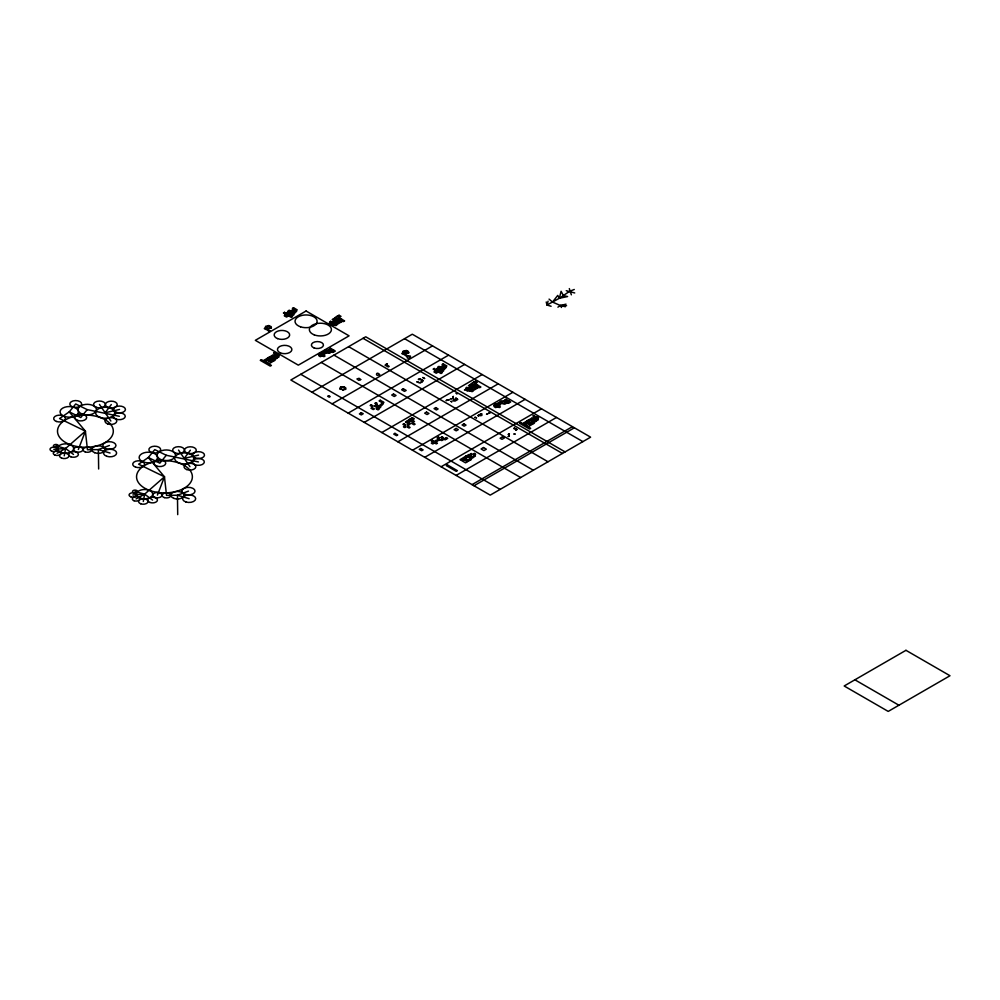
<?xml version="1.0" encoding="UTF-8"?>
<svg xmlns="http://www.w3.org/2000/svg" width="1000" height="1000" viewBox="0 0 1000 1000"><rect width="100%" height="100%" fill="white"/><g stroke="black" fill="none" stroke-linecap="round" stroke-linejoin="round"><path stroke-width="1.5" d="M267.75 326.188L268.762 325.475C274.438 330.15 261.775 327.762 268.7 326.213M405.188 351.087L406.2 350.375C411.887 355.037 399.225 352.663 406.138 351.112M64.237 455.85L65.575 448.5L85.4 431.15L69.25 411.863L75.713 403.975L87.225 409.625L119.35 416.287M143.3 501.5L144.637 494.15L164.462 476.8L148.312 457.512L154.775 449.625L166.287 455.275L198.412 461.925M574.275 289.475L569.562 291.337L559.362 298.275L561.1 291.288L563.438 295.7L567.6 296.537L559.362 298.275L546.975 305.038L546.237 301.988M548.1 301.125L546.975 305.038L551.112 306.262M78.338 449.5L85.4 431.15L59.55 418.55L69.25 411.863L80.775 417.512L87.225 409.625M157.4 495.138L164.462 476.8L138.613 464.2L148.312 457.512L159.838 463.162L166.287 455.275M111.3 404.562L105.162 412.75L110.875 421.037M190.362 450.2L184.225 458.387L189.938 466.688M549.075 299.113L552.5 302.062L557.737 295.425L559.362 298.275M557.9 307.175L560.375 305.512L566.025 304.163M290.688 313.587L291.725 314.113L290.688 313.587L293.387 312.162L290.863 310.688L289.062 311.725M440.387 369.738L441.425 370.262L440.387 369.738L441.112 369.288M268.938 326.262L270.812 326.388L270.038 326.863M406.375 351.163L408.25 351.287L407.475 351.763M287.7 312.913L289.387 311.95M289.85 312.238L289.037 312.712L290.8 313.725L289.887 313.2M265.738 328.3L266.05 328.488M335.9 320.325L334.562 321.1L336.087 321.975M269.312 359.162L267.775 360.05L269.725 361.175L271.262 360.288M274.262 356.287L273.175 356.912L274.513 357.675M335.487 321.625L333.725 322.638L334.762 323.237L335.8 322.638L334.762 322.038M275.6 357.05L273.15 358.462L271.825 357.7L272.9 357.075L274.237 357.837M335.363 322.388L337.413 321.2M320.387 355.05L318.925 355.887L320.375 356.725L321.838 355.887M311.913 392.175L412.3 334.212L590.612 437.163L490.225 495.125L290.837 380.012L365.712 336.788L565.1 451.9M403.175 353.2L403.488 353.375M332.125 403.85L432.512 345.887M348.175 413.125L448.575 355.163M438.762 367.875L440.55 366.838L443.088 368.3L441.3 369.338L438.387 367.7L436.75 368.65L437.85 369.312M418.95 379.712L420.625 378.75L418.3 379.3L419.425 379.438M437.4 369.062L439.075 368.088M438.312 369.05L437.362 369.738L438.938 370.65L439.925 370.075M439.55 368.387L438.738 368.85L440.15 370.062L437.875 368.787M364.237 422.388L464.625 364.425M381.788 432.525L482.188 374.562M474.162 385.125L475.825 384.175L477.463 385.125L475.8 386.075M467.688 389.712L466.4 390.462L467.738 391.238L469.038 390.487M469.975 388.7L471.737 387.688M471.613 388.45L473.675 387.262L472.15 386.388L470.812 387.163L472.337 388.038M471.012 389.3L472.05 388.713L471.012 388.113M397.85 441.788L498.237 383.825M412.488 450.25L512.875 392.287M495.737 405.95L494.275 406.8L495.725 407.638L497.188 406.788M497.738 404.75L498.9 404.087L500.325 404.913L499.175 405.575M501.337 402.675L499.162 403.988L502.812 403.525M424.725 457.312L525.125 399.35M441.112 466.775L541.512 408.812M528.562 422.075L527.025 422.962L528.975 424.087L530.513 423.2M531.075 420.613L532.163 419.988L533.488 420.75M532.413 421.375L534.85 419.963L533.513 419.2L532.438 419.825L533.775 420.588M456.1 475.425L556.487 417.463M472.038 484.625L572.438 426.662M473.988 485.763L574.388 427.8M266.438 329.438L269.212 331.425L270.225 330.863L267.987 329.55L269.325 328.288M57.038 453.263L65.575 448.5L73.5 454.425M136.1 498.913L144.637 494.15L152.562 500.075M266.688 327.55L265.875 327.987L267.712 328.188L266.512 329.137M404.125 352.438L403.312 352.875L405.15 353.075L403.95 354.025M109.412 445.475L98.387 449.588L87.463 449.762L85.4 431.15M188.475 491.125L177.45 495.238L166.525 495.4L164.462 476.8M119.525 409.462L105.162 412.75L99.475 404.45M198.588 455.1L184.225 458.387L178.538 450.087M270.125 326.987L271.438 327.4L270.3 327.525M407.562 351.887L408.875 352.3L407.738 352.425M266.537 326.887L265.325 326.987L266.663 327.425M403.975 351.788L402.762 351.875L404.1 352.312M53.788 449.325L65.575 448.5L55.95 445.913M132.85 494.975L144.637 494.15L135.013 491.562M566.587 305.712L560.375 305.512L552.5 302.062M566.25 290.7L574.725 292.962M565.363 306.75L560.375 305.512L561.487 307.488M110.075 453.038L98.387 449.588L98.65 468.988M189.137 498.688L177.45 495.238L177.712 514.637M407.7 352.55L408.8 353L406.962 353.15M270.262 327.663L271.35 328.113L269.525 328.263M404.938 351.138L403.1 351.175L404.113 351.688M267.5 326.238L265.663 326.275L266.675 326.788M404.562 338.688L582.875 441.625M502.575 401.425L501.425 400.763L499.988 401.587L501.138 402.25M505.037 402.788L506.125 403.425L504.688 404.25L503.6 403.625M440.125 366.987L438.988 366.337L437.75 367.05L438.875 367.7M440.175 371.775L442.1 372.9L441 373.537L439.062 372.413M498.95 406.087L500.4 406.925L499.263 407.587L497.812 406.75M403.65 354.2L406.65 356.325C416.3 354.075 404.613 361.925 407.688 355.725L405.425 354.45L406.775 353.188M363.05 338.312L562.438 453.438M290.425 310.837L289.288 310.188L288.05 310.9L289.188 311.562M291.6 313.188L288.7 311.55L287.05 312.5L288.625 312.9L287.663 313.587L289.237 314.5L290.238 313.925L288.175 312.638M348.625 346.65L548 461.763M290.475 315.637L292.4 316.75L291.3 317.387L289.363 316.275M333.95 355.112L533.337 470.238M323.6 355.175L325.05 356.012L323.913 356.675L322.463 355.838M321.275 362.438L520.662 477.55M854.887 679.8L898.925 705.225M300.75 374.288L500.138 489.4M270.825 357.713L269.413 356.9L267.925 357.762L269.337 358.575M571.362 294.837L569.312 288.587M271.6 360.312L272.175 360.788L273.75 359.438L275.15 360.25L273.663 361.112L271.6 360.312M342.287 386.7L343.175 387.463L342.287 386.7M318.488 354.712L319.925 355.238L318.488 354.712M475.037 417.3L476.475 417.825L475.037 417.3M493.85 405.625L495.275 406.15L493.85 405.625M321.637 352.825L322.05 353.7L321.637 352.825M478.188 415.412L478.6 416.275L478.188 415.412M497 403.738L497.413 404.613L497 403.738M360.7 379.575L358.825 380.4L356.95 378.938L359.1 378.275L360.7 379.575M379.613 374.562C374.925 377.725 376.025 370.225 379.613 374.562M333.212 324.65L335.062 324.025L336.812 325.037L335.775 325.637L333.212 324.65M451.025 401.362L451.737 401.775L451.025 401.362M469.475 390.712L470.188 391.112L469.475 390.712M386.7 363.738L385.075 365.175L388.2 366.975L389.212 366.413L386.975 365.1L387.413 363.9L386.7 363.738M332.7 321.987L333.525 322.088L332.7 321.987M450.5 398.7L451.325 398.8L450.5 398.7M468.95 388.05L469.775 388.15L468.95 388.05M295.312 310.7L294.088 311.9L295.462 312.375L296.688 311.175L295.312 310.7M382.05 403.2L380.812 404.4L382.188 404.875L383.425 403.675L382.05 403.2M445.012 366.85L443.775 368.05L445.15 368.525L446.388 367.325L445.012 366.85M344.738 388.913L344 389.5L345.825 389.363L344.738 388.913M292.2 313.888L290.65 315.075L292.438 315.863L293.988 314.675L292.2 313.888M378.925 406.388L377.375 407.575L379.175 408.363L380.725 407.175L378.925 406.388M441.9 370.037L440.337 371.225L442.137 372L443.688 370.825L441.9 370.037M340.962 386.975L340.125 387.525L341.975 387.488L340.962 386.975M422.25 380.175L423.288 380.712L422.25 380.175M293.325 309.35L291.425 310.562L293.387 311.588L295.3 310.375L293.325 309.35M324.712 352.5L323.812 353.075L324.462 353.425L325.988 351.763L327.45 352.612L326.188 353.35L324.712 352.5M361.275 412.7L359.375 413.913L361.337 414.938L363.237 413.725L361.275 412.7M443.025 365.5L441.125 366.712L443.088 367.738L444.988 366.525L443.025 365.5M481.262 415.087L480.363 415.662L481.912 415.425L481.262 415.087M344.175 387.038L343.4 387.512L345.288 387.638L344.175 387.038M329.762 322.987L328.188 323.925L330.375 323.325L329.762 322.987M447.562 399.7L445.988 400.65L448.188 400.05L447.562 399.7M466.012 389.05L464.438 389.988L466.637 389.387L466.012 389.05M274.325 352.587L273.55 353.038L275.9 354.387L276.663 353.938L274.325 352.587M533.575 415.5L532.8 415.95L535.15 417.3L535.925 416.85L533.575 415.5M514.462 427.975L513.688 428.425L516.025 429.775L516.8 429.325L514.462 427.975M284.513 312.325L283.387 312.975L285.363 314.113L286.488 313.463L284.513 312.325M293.512 307.725L292.35 308.4L296.062 310.538L297.225 309.875L293.512 307.725M286.925 313.375L285.212 314.363L288.087 316.012L289.788 315.038L286.925 313.375M291.688 310.738L293.363 311.7L291.688 310.738M285.387 315.087L284.237 315.75L286.525 317.075L287.675 316.413L285.387 315.087M265.262 328.025L264.275 328.587L265.863 329.5L266.85 328.938L265.262 328.025M293.7 312.425L292.35 313.212L293.512 313.875L294.862 313.1L293.7 312.425M290.35 314.975L288.438 316.087L290.975 315.338L290.35 314.975M306.087 311.012L255.325 340.325L298.325 365.15L349.087 335.85L306.087 311.012M261.425 359.675L260.262 360.35L270.262 366.125L271.425 365.45L261.425 359.675M337.2 316.238L335.312 317.325L337.262 318.45L339.15 317.362L337.2 316.238M339.062 315.25L337.575 316.112L339.538 317.238L341.025 316.375L339.062 315.25M334.913 318L333.9 318.575L335.637 319.575L336.637 319L334.913 318M333.312 318.988L332.188 319.637L333.812 320.575L334.938 319.925L333.312 318.988M330.575 321.35L329.575 321.925L331.325 322.938L332.325 322.35L330.575 321.35M272.425 355.3L270.1 356.65L271.212 357.3L273.55 355.95L272.425 355.3M267.3 358.338L263.712 360.412L264.825 361.05L268.412 358.975L267.3 358.338M274.962 354.288L273.488 355.138L274.475 355.7L275.938 354.85L274.962 354.288M337.337 318.85L335.462 319.938L337.887 321.337L339.75 320.25L337.337 318.85M271.3 357.488L268.85 358.9L271.675 360.525L274.113 359.113L271.3 357.488M339.575 318.113L337.912 319.062L339.55 320.012L341.213 319.05L339.575 318.113M276.488 354.725L274.15 356.075L276.075 357.188L278.412 355.838L276.488 354.725M332.837 322.312L331.087 323.325L333.425 324.675L335.175 323.663L332.837 322.312M267.375 360.262L265.438 361.388L269.25 363.587L271.188 362.475L267.375 360.262M278.075 354.15L277 354.775L278.325 355.55L279.413 354.925L278.075 354.15M331.438 323.65L330.138 324.4L331.488 325.175L332.775 324.425L331.438 323.65M339.65 320.475L338.562 321.112L340.763 322.388L341.863 321.75L339.65 320.475M341.812 319.3L340.575 320.012L343.4 321.637L344.637 320.925L341.812 319.3M275.925 357.413L274.2 358.4L275.462 359.137L277.2 358.137L275.925 357.413M278.188 356.213L276.712 357.062L277.7 357.625L279.163 356.775L278.188 356.213M272.113 360.637L270.45 361.587L271.562 362.225L273.212 361.275L272.113 360.637M339.025 322.15L336.1 323.837L337.113 324.412L340.037 322.725L337.863 321.275L339.025 322.15M319.962 353.05L318.837 353.7L320.238 354.513L321.375 353.862L319.962 353.05M326.075 349.85L324.637 350.675L325.788 351.337L327.212 350.513L326.075 349.85M330.662 348.35L329.175 349.2L331.587 350.6L333.075 349.738L330.662 348.35M321.875 353.738L320 354.825L322.113 356.037L323.988 354.963L321.875 353.738M327.825 350.337L325.763 351.525L327.912 352.762L329.963 351.575L327.825 350.337M323.537 353.175L322.388 353.837L323.825 354.663L324.975 354L323.537 353.175M329.675 349.6L328.312 350.387L329.762 351.213L331.125 350.438L329.675 349.6M329.675 351.887L328.25 352.713L329.338 353.338L330.775 352.512L329.675 351.887M331.613 351.575L330.8 352.038L333.062 352.413L331.613 351.575M334.025 350.325L332.075 351.463L333.387 352.212L335.337 351.087L334.025 350.325M328.625 395.688L327.638 396.25L329.225 397.175L330.2 396.6L328.625 395.688M402.7 352.925L401.712 353.488L403.3 354.4L404.288 353.837L402.7 352.925M385.05 363.663L385.05 363.663M371.238 404.825L370.125 405.475L372.088 406.613L373.212 405.962L371.238 404.825M434.212 368.475L433.088 369.125L435.062 370.262L436.175 369.613L434.212 368.475M376.025 402.688L374.775 403.4L375.913 404.062L377.15 403.338L376.025 402.688M380.238 400.225L379.075 400.9L382.788 403.038L383.95 402.375L380.238 400.225M443.212 363.875L442.05 364.55L445.763 366.688L446.925 366.012L443.212 363.875M393.525 394L391.725 395.025L394.263 396.5L396.05 395.462L393.525 394M403.312 388.75L401.613 389.738L404.475 391.388L406.188 390.412L403.312 388.75M422.925 377.537L424.6 378.5L422.925 377.537M436.613 369.525L434.913 370.513L437.775 372.163L439.487 371.188L436.613 369.525M441.375 366.875L443.05 367.85L441.375 366.875M375.387 405.513L374.4 406.087L375.975 407L376.962 406.425L375.387 405.513M376.587 404.738L375.775 405.213L378.137 405.637L376.587 404.738M372.125 407.587L370.975 408.25L373.263 409.575L374.4 408.913L372.125 407.587M435.087 371.238L433.938 371.9L436.225 373.225L437.362 372.562L435.087 371.238M417.337 381.675L416.788 381.987L419.025 382.638L417.337 381.675M421.138 380L422.038 380.525L421.138 380M380.438 404.925L379.075 405.712L380.25 406.375L381.6 405.6L380.438 404.925M443.4 368.575L442.05 369.35L443.212 370.025L444.562 369.25L443.4 368.575M421.6 381.775L419.688 382.887L422.212 382.137L421.6 381.775M440.05 371.125L438.137 372.225L440.675 371.488L440.05 371.125M377.2 408.137L376.1 408.775L378.025 409.888L379.137 409.25L377.2 408.137M410.475 418.65L408.6 419.738L410.55 420.863L412.438 419.775L410.475 418.65M473.45 382.3L471.562 383.387L473.512 384.513L475.4 383.425L473.45 382.3M412.35 417.663L410.863 418.525L412.825 419.663L414.312 418.8L412.35 417.663M475.325 381.312L473.825 382.175L475.788 383.3L477.275 382.45L475.325 381.312M406.6 421.413L405.475 422.05L407.1 422.987L408.225 422.337L406.6 421.413M408.2 420.412L407.188 421L408.925 421.987L409.925 421.413L408.2 420.412M469.562 385.05L468.45 385.7L470.062 386.637L471.188 385.988L469.562 385.05M471.163 384.062L470.15 384.637L471.887 385.637L472.887 385.062L471.163 384.062M403.862 423.762L402.863 424.338L404.613 425.35L405.613 424.775L403.862 423.762M456.275 393.338L456.95 393.738L456.275 393.338M466.825 387.413L465.825 387.987L467.575 389L468.575 388.425L466.825 387.413M426.55 412.075L424.675 413.15L427.1 414.55L428.975 413.475L426.55 412.075M473.587 384.925L471.712 386L476.287 388.8L473.363 390.487L472.35 389.9L475.275 388.212L474.113 387.337L476.012 386.312L473.587 384.925M409.188 422.738L407.85 423.512L409.375 424.387L410.7 423.625L409.188 422.738M412.85 420.525L411.2 421.488L412.837 422.425L414.5 421.475L412.85 420.525M435.788 407.6L434.038 408.612L436.375 409.963L438.125 408.95L435.788 407.6M469.1 388.375L467.35 389.387L469.688 390.737L471.438 389.725L469.1 388.375M404.725 426.062L403.425 426.812L404.775 427.587L406.062 426.85L404.725 426.062M408.05 424.462L407.013 425.062L409.087 425.062L408.05 424.462M453.288 398.35L452.562 398.762L453.888 398.688L453.288 398.35M394.95 433.35L393.713 434.062L396.538 435.7L397.762 434.988L394.95 433.35M412.938 422.887L411.838 423.525L414.05 424.8L415.15 424.162L412.938 422.887M475.913 386.538L474.812 387.175L477.013 388.45L478.113 387.812L475.913 386.538M478.062 385.363L476.838 386.075L479.65 387.713L480.887 387L478.062 385.363M408.35 426.45L407.312 427.05L409.062 428.062L410.1 427.463L408.35 426.45M471.312 390.1L470.275 390.7L472.025 391.7L473.062 391.1L471.312 390.1M456.825 398.862L453.9 400.55L454.913 401.138L457.837 399.45L455.662 397.987L456.825 398.862M432.35 440.312L431.225 440.962L432.625 441.775L433.762 441.125L432.35 440.312M495.312 403.963L494.188 404.613L495.588 405.425L496.725 404.775L495.312 403.963M438.462 437.113L437.025 437.938L438.175 438.6L439.6 437.775L438.462 437.113M420.725 448.5L419.237 449.35L421.65 450.75L423.137 449.888L420.725 448.5M506.012 399.25L504.538 400.112L506.95 401.5L508.425 400.65L506.012 399.25M456.138 428.413L454.075 429.6L456.225 430.838L458.288 429.65L456.138 428.413M463.925 423.875L462.05 424.963L464.162 426.175L466.037 425.1L463.925 423.875M497.225 404.65L495.35 405.737L497.463 406.95L499.338 405.863L497.225 404.65M503.175 401.25L501.112 402.438L503.263 403.675L505.312 402.488L503.175 401.25M432.775 442.312L431.312 443.15L432.762 443.988L434.225 443.15L432.775 442.312M435.925 440.438L434.775 441.1L436.213 441.925L437.362 441.262L435.925 440.438M438.375 439.025L437.1 439.762L438.575 440.613L439.837 439.875L438.375 439.025M442.062 436.863L440.712 437.65L442.15 438.488L443.512 437.7L442.062 436.863M505.025 400.513L503.675 401.287L505.125 402.125L506.475 401.35L505.025 400.513M435.988 442.438L434.85 443.1L436.3 443.938L437.438 443.275L435.988 442.438M442.062 439.15L440.637 439.975L441.725 440.6L443.162 439.775L442.062 439.15M444 438.837L443.188 439.3L445.45 439.675L444 438.837M506.962 402.475L506.15 402.95L508.425 403.325L506.962 402.475M446.413 437.587L444.462 438.725L445.775 439.475L447.725 438.35L446.413 437.587M509.375 401.238L507.425 402.362L508.738 403.125L510.688 402L509.375 401.238M447.4 464.9L446.238 465.575L456.238 471.35L457.4 470.675L447.4 464.9M520.675 422.587L519.513 423.263L529.525 429.038L530.688 428.363L520.675 422.587M465.7 456.175L464.212 457.038L465.625 457.837L467.113 456.987L465.7 456.175M468.713 454.575L466.388 455.913L467.512 456.562L469.837 455.225L468.713 454.575M528.675 419.812L527.175 420.675L528.587 421.488L530.075 420.625L528.675 419.812M531.675 418.212L529.35 419.562L530.475 420.213L532.8 418.862L531.675 418.212M463.587 457.6L460 459.675L461.112 460.312L464.7 458.237L463.587 457.6M526.562 421.25L522.962 423.325L524.075 423.963L527.663 421.887L526.562 421.25M471.25 453.55L469.775 454.4L470.763 454.963L472.225 454.125L471.25 453.55M534.212 417.2L532.75 418.05L533.725 418.612L535.188 417.762L534.212 417.2M483.512 447.55L481.075 448.963L483.888 450.6L486.337 449.188L483.512 447.55M530.55 420.4L528.1 421.812L530.925 423.438L533.375 422.025L530.55 420.4M502.438 436.863L500.112 438.212L502.038 439.325L504.363 437.975L502.438 436.863M535.737 417.638L533.413 418.988L535.337 420.1L537.663 418.75L535.737 417.638M463.663 459.538L461.725 460.65L465.538 462.85L467.475 461.737L463.663 459.538M465.6 458.425L464.062 459.312L466.012 460.45L467.55 459.562L465.6 458.425M469.188 456.337L468.113 456.962L469.438 457.738L470.525 457.113L469.188 456.337M470.55 455.55L469.475 456.175L470.8 456.938L471.887 456.312L470.55 455.55M474.363 453.413L473.288 454.038L474.613 454.812L475.7 454.188L474.363 453.413M526.625 423.188L524.688 424.3L528.5 426.5L530.438 425.387L526.625 423.188M537.337 417.062L536.25 417.688L537.587 418.462L538.663 417.837L537.337 417.062M472.212 456.675L470.487 457.675L471.75 458.4L473.488 457.413L472.212 456.675M535.175 420.325L533.45 421.325L534.725 422.05L536.45 421.05L535.175 420.325M474.475 455.487L473 456.325L473.988 456.887L475.45 456.05L474.475 455.487M537.438 419.125L535.975 419.975L536.95 420.538L538.413 419.7L537.438 419.125M514.15 432.775L514.15 432.775M470.037 458.7L468.55 459.562L469.95 460.375L471.45 459.513L470.037 458.7M533 422.35L531.512 423.212L532.925 424.025L534.412 423.162L533 422.35M468.4 459.9L466.737 460.85L467.85 461.488L469.5 460.538L468.4 459.9M531.362 423.55L529.712 424.5L530.812 425.138L532.475 424.188L531.362 423.55M905.962 650.312L844.175 685.987L888.213 711.413L950 675.738L905.962 650.312M332.938 350.175L331.975 350.725L333.488 350.5L332.938 350.175M508.288 401.087L507.325 401.637L508.837 401.413L508.288 401.087M489.487 412.762L488.525 413.312L490.037 413.088L489.487 412.762M323.85 351.625L321.95 352.7L324.425 351.962L323.85 351.625M499.2 402.525L497.3 403.612L500.675 402.762L499.2 402.525M480.4 414.2L478.5 415.275L480.975 414.55L480.4 414.2M341.163 388.8L340.35 389.237L342.188 389.438L341.163 388.8M274.525 358.375L273.587 358.65L275.038 358.938L274.525 358.375M533.787 421.287L532.85 421.562L534.288 421.85L533.787 421.287M514.663 433.762L513.725 434.038L515.163 434.325L514.663 433.762M345.737 388.113L344.775 388.775L345.737 388.113M341.012 388.137L339.913 388.762L341.012 388.137M343.8 389.538L343.05 390.3L343.8 389.538M325.25 351.463L324.55 351.9L325.25 351.463M481.8 414.05L481.1 414.487L481.8 414.05M336.213 323.562L335.438 323.913L336.213 323.562M472.463 389.625L471.688 389.975L472.463 389.625M454.012 400.288L453.237 400.625L454.012 400.288M331.15 351.287L330.037 351.712L331.15 351.287M506.512 402.2L505.387 402.612L506.512 402.2M487.7 413.875L486.575 414.288L487.7 413.875M335.55 319.762L334.875 320.15L335.55 319.762M471.8 385.825L471.125 386.225L471.8 385.825M453.35 396.475L452.675 396.875L453.35 396.475M331.188 323.137L330.562 323.525L331.188 323.137M276.65 354.1L276.038 354.8L276.65 354.1M467.438 389.2L466.812 389.6L467.438 389.2M448.988 399.862L448.363 400.25L448.988 399.862M535.9 417.013L535.3 417.713L535.9 417.013M516.775 429.487L516.175 430.188L516.775 429.487M269.225 358.5L268.188 358.988L269.225 358.5M528.488 421.413L527.438 421.9L528.488 421.413M526.125 424.85L525.075 425.337L526.125 424.85M509.363 433.888L508.312 434.375L509.363 433.888M509.312 435.988L508.263 436.475L509.312 435.988M280.425 352.9A7.225 4.175 0 0 0 291.85 349.95A7.225 4.175 0 0 0 281.712 345.712A7.225 4.175 0 0 0 280.425 352.9M314.212 334.85A11.025 6.362 0 0 0 331.388 330.037A11.025 6.362 0 0 0 315.575 323.85A11.025 6.362 0 0 0 314.212 334.85M300.55 326.825A11.025 6.362 0 0 0 317.1 321.312A11.025 6.362 0 0 0 300.55 315.8A11.025 6.362 0 0 0 300.55 326.825M314.05 347.925A6.025 3.475 0 0 0 323.425 345.3A6.025 3.475 0 0 0 314.788 341.912A6.025 3.475 0 0 0 314.05 347.925M277.562 338.612A7.75 4.475 0 0 0 289.637 335.225A7.75 4.475 0 0 0 278.512 330.887A7.75 4.475 0 0 0 277.562 338.612M173.775 498.375A6.562 3.787 0 0 0 184 495.5A6.562 3.787 0 0 0 174.587 491.825A6.562 3.787 0 0 0 173.775 498.375M164.312 497.587A4.375 2.525 0 0 0 170.9 495.425A4.375 2.525 0 0 0 164.363 493.212A4.375 2.525 0 0 0 164.312 497.587M185.837 501.95A6.562 3.787 0 0 0 195.7 498.7A6.562 3.787 0 0 0 185.888 495.4A6.562 3.787 0 0 0 185.837 501.95M185.175 494.387A6.562 3.787 0 0 0 195.037 491.138A6.562 3.787 0 0 0 185.225 487.837A6.562 3.787 0 0 0 185.175 494.387M143.6 462.062A9.188 5.312 0 0 0 157.5 457.587A9.188 5.312 0 0 0 143.825 452.875A9.188 5.312 0 0 0 143.6 462.062M135.588 467.137A5.925 3.425 0 0 0 144.537 464.25A5.925 3.425 0 0 0 135.725 461.213A5.925 3.425 0 0 0 135.588 467.137M161.337 459.738A9.188 5.312 0 0 0 175.475 455.513A9.188 5.312 0 0 0 162.062 450.562A9.188 5.312 0 0 0 161.337 459.738M151.588 452.5A5.925 3.425 0 0 0 160.7 449.775A5.925 3.425 0 0 0 152.062 446.587A5.925 3.425 0 0 0 151.588 452.5M156.637 466.037A5.925 3.425 0 0 0 165.75 463.312A5.925 3.425 0 0 0 157.113 460.125A5.925 3.425 0 0 0 156.637 466.037M179.163 463.05A9.537 5.5 0 0 0 193.75 458.587A9.537 5.5 0 0 0 179.762 453.525A9.537 5.5 0 0 0 179.163 463.05M187.125 453.062A5.925 3.425 0 0 0 196.275 450.4A5.925 3.425 0 0 0 187.688 447.15A5.925 3.425 0 0 0 187.125 453.062M186.688 469.55A5.925 3.425 0 0 0 195.85 466.875A5.925 3.425 0 0 0 187.262 463.638A5.925 3.425 0 0 0 186.688 469.55M175.3 452.95A5.925 3.425 0 0 0 184.45 450.288A5.925 3.425 0 0 0 175.875 447.038A5.925 3.425 0 0 0 175.3 452.95M195.35 457.962A5.925 3.425 0 0 0 204.5 455.3A5.925 3.425 0 0 0 195.925 452.05A5.925 3.425 0 0 0 195.35 457.962M195.175 464.787A5.925 3.425 0 0 0 204.325 462.113A5.925 3.425 0 0 0 195.738 458.875A5.925 3.425 0 0 0 195.175 464.787M154.75 497.337A4.638 2.675 0 0 0 162.013 495.363A4.638 2.675 0 0 0 155.412 492.725A4.638 2.675 0 0 0 154.75 497.337M130.838 496.825A3.787 2.188 0 0 0 136.637 495.05A3.787 2.188 0 0 0 131.075 493.038A3.787 2.188 0 0 0 130.838 496.825M140.338 498.1A8.088 4.662 0 0 0 152.713 494.312A8.088 4.662 0 0 0 140.85 490.025A8.088 4.662 0 0 0 140.338 498.1M149.963 502.463A4.888 2.825 0 0 0 157.45 500.175A4.888 2.825 0 0 0 150.275 497.575A4.888 2.825 0 0 0 149.963 502.463M140.787 503.812A4.725 2.725 0 0 0 148.012 501.6A4.725 2.725 0 0 0 141.088 499.087A4.725 2.725 0 0 0 140.787 503.812M134.075 500.763A3.787 2.188 0 0 0 139.875 498.988A3.787 2.188 0 0 0 134.325 496.975A3.787 2.188 0 0 0 134.075 500.763M133.675 492.8A2.525 1.462 0 0 0 137.537 491.613A2.525 1.462 0 0 0 133.837 490.275A2.525 1.462 0 0 0 133.675 492.8M148.825 490.138A27.912 16.113 0 0 0 192.3 477.95A27.912 16.113 0 0 0 152.262 462.3A27.912 16.113 0 0 0 148.825 490.138M69.763 444.5A27.912 16.113 0 0 0 113.238 432.3A27.912 16.113 0 0 0 73.213 416.662A27.912 16.113 0 0 0 69.763 444.5M54.612 447.15A2.525 1.462 0 0 0 58.475 445.962A2.525 1.462 0 0 0 54.775 444.625A2.525 1.462 0 0 0 54.612 447.15M55.025 455.112A3.787 2.188 0 0 0 60.812 453.338A3.787 2.188 0 0 0 55.263 451.325A3.787 2.188 0 0 0 55.025 455.112M61.725 458.162A4.725 2.725 0 0 0 68.95 455.95A4.725 2.725 0 0 0 62.025 453.45A4.725 2.725 0 0 0 61.725 458.162M70.912 456.825A4.888 2.825 0 0 0 78.388 454.538A4.888 2.825 0 0 0 71.213 451.938A4.888 2.825 0 0 0 70.912 456.825M61.275 452.45A8.088 4.662 0 0 0 73.65 448.675A8.088 4.662 0 0 0 61.788 444.375A8.088 4.662 0 0 0 61.275 452.45M51.775 451.175A3.787 2.188 0 0 0 57.575 449.412A3.787 2.188 0 0 0 52.013 447.388A3.787 2.188 0 0 0 51.775 451.175M75.688 451.7A4.638 2.675 0 0 0 82.95 449.712A4.638 2.675 0 0 0 76.35 447.075A4.638 2.675 0 0 0 75.688 451.7M116.112 419.137A5.925 3.425 0 0 0 125.262 416.475A5.925 3.425 0 0 0 116.675 413.225A5.925 3.425 0 0 0 116.112 419.137M116.287 412.325A5.925 3.425 0 0 0 125.438 409.65A5.925 3.425 0 0 0 116.862 406.413A5.925 3.425 0 0 0 116.287 412.325M96.237 407.312A5.925 3.425 0 0 0 105.388 404.637A5.925 3.425 0 0 0 96.812 401.4A5.925 3.425 0 0 0 96.237 407.312M107.625 423.9A5.925 3.425 0 0 0 116.788 421.225A5.925 3.425 0 0 0 108.2 417.987A5.925 3.425 0 0 0 107.625 423.9M108.062 407.425A5.925 3.425 0 0 0 117.212 404.75A5.925 3.425 0 0 0 108.637 401.512A5.925 3.425 0 0 0 108.062 407.425M100.1 417.413A9.537 5.5 0 0 0 114.688 412.95A9.537 5.5 0 0 0 100.7 407.887A9.537 5.5 0 0 0 100.1 417.413M77.575 420.387A5.925 3.425 0 0 0 86.688 417.663A5.925 3.425 0 0 0 78.05 414.475A5.925 3.425 0 0 0 77.575 420.387M72.525 406.85A5.925 3.425 0 0 0 81.638 404.137A5.925 3.425 0 0 0 73 400.938A5.925 3.425 0 0 0 72.525 406.85M82.275 414.1A9.188 5.312 0 0 0 96.412 409.875A9.188 5.312 0 0 0 83 404.913A9.188 5.312 0 0 0 82.275 414.1M56.525 421.488A5.925 3.425 0 0 0 65.475 418.6A5.925 3.425 0 0 0 56.662 415.575A5.925 3.425 0 0 0 56.525 421.488M64.55 416.425A9.188 5.312 0 0 0 78.438 411.938A9.188 5.312 0 0 0 64.763 407.225A9.188 5.312 0 0 0 64.55 416.425M106.112 448.75A6.562 3.787 0 0 0 115.975 445.487A6.562 3.787 0 0 0 106.163 442.188A6.562 3.787 0 0 0 106.112 448.75M106.775 456.312A6.562 3.787 0 0 0 116.638 453.05A6.562 3.787 0 0 0 106.825 449.75A6.562 3.787 0 0 0 106.775 456.312M85.25 451.938A4.375 2.525 0 0 0 91.838 449.775A4.375 2.525 0 0 0 85.3 447.562A4.375 2.525 0 0 0 85.25 451.938M94.712 452.725A6.562 3.787 0 0 0 104.938 449.862A6.562 3.787 0 0 0 95.525 446.175A6.562 3.787 0 0 0 94.712 452.725"/></g></svg>
